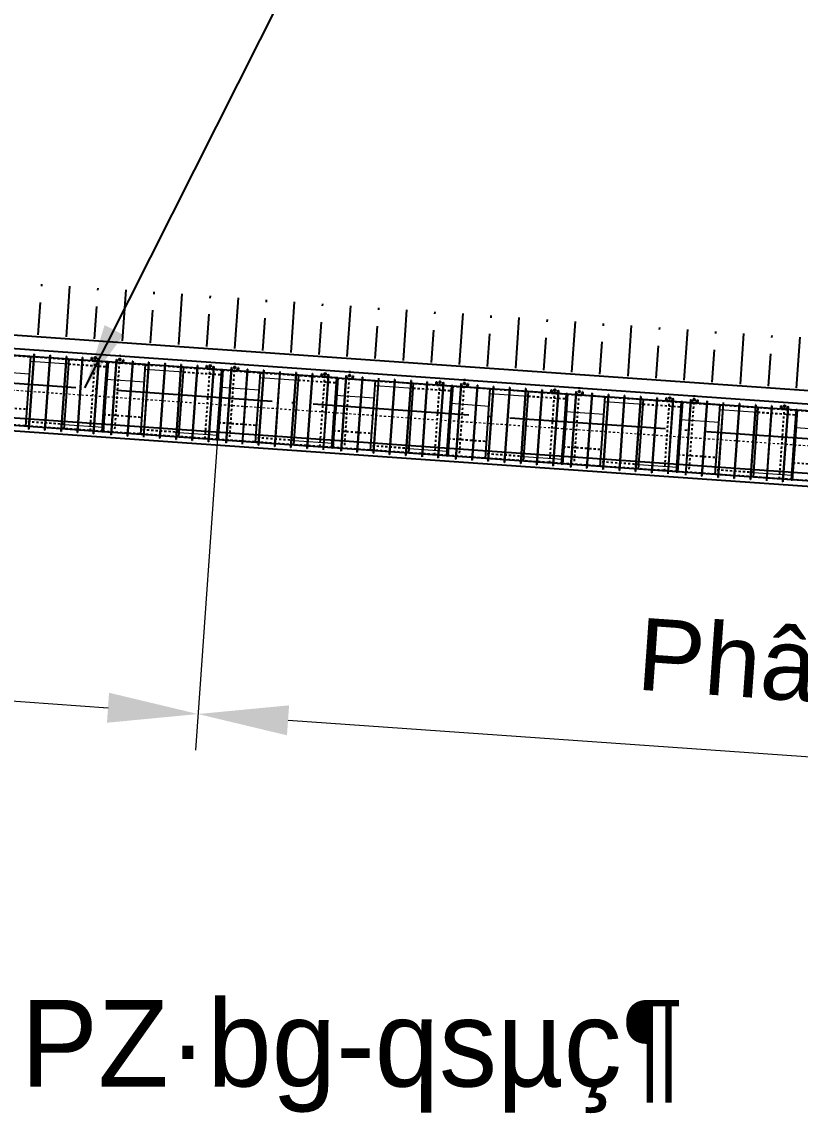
# Model space of a CAD drawing. Header units: inches. Extents: x 444671 to 463716, y 1783086 to 1794968.
# Drawn here: x 457143.8 to 457179.7, y 1787260.6 to 1787311.1 of the extents above; entities that cross this region are included whole.
import ezdxf

# ---------------------------------------------------------------- set-up
doc = ezdxf.new("R2010")
doc.units = ezdxf.units.IN
doc.header["$MEASUREMENT"] = 0
for name, pattern in [('ACAD_ISO04W100', [30, 24, -3, 0, -3]), ('CENTER', [2, 1.25, -0.25, 0.25, -0.25]), ('DASHED2', [9.525, 6.35, -3.175]), ('HIDDEN', [0.375, 0.25, -0.125])]:
    doc.linetypes.add(name, pattern=pattern)
for name, color, linetype in [('4', 4, 'Continuous'), ('Bao', 137, 'Continuous'), ('CONGTRINH', 2, 'Continuous'), ('CTTRINH', 4, 'Continuous'), ('Dc', 10, 'Continuous'), ('Dong', 252, 'HIDDEN'), ('KHUAT', 8, 'DASHED2'), ('Tam', 1, 'CENTER'), ('Text', 3, 'Continuous'), ('Tim', 1, 'ACAD_ISO04W100')]:
    doc.layers.add(name, color=color, linetype=linetype)
doc.layers.add('manh', color=128, linetype='Continuous', lineweight=15)
doc.layers.add('Texdoi', color=40, linetype='Continuous', lineweight=15)
doc.styles.add('VNARIAL', font='')
doc.styles.get('VNARIAL').set_extended_font_data('.VnArial')
doc.linetypes.add('NEN_DA1', pattern='A,1.5,-0.15,["Y",Standard,S=0.2,R=0,X=-0.15,Y=-0.2],-0.005', length=1.655)
doc.dimstyles.new('1-1', dxfattribs={"dimtxt": 2, "dimasz": 2.5, "dimexe": 1, "dimexo": 0, "dimgap": 1, "dimtad": 1, "dimtoh": 1, "dimdec": 0, "dimzin": 0, "dimdsep": 46, "dimtxsty": 'Standard', "dimcen": 0.09, "dimclrd": 3, "dimclre": 3, "dimclrt": 4, "dimadec": 0, "dimazin": 0, "dimtfac": 1, "dimtdec": 0, "dimtmove": 0, "dimatfit": 0, "dimfxl": 0, "dimtolj": 1, "dimtzin": 0, "dimarcsym": 0})
doc.dimstyles.new('kt2000', dxfattribs={"dimscale": 0, "dimtxt": 4, "dimasz": 3, "dimexe": 2.5, "dimexo": 0, "dimgap": 1.3, "dimtad": 1, "dimzin": 0, "dimdsep": 46, "dimtxsty": 'VNARIAL', "dimblk1": 'OBLIQUE', "dimblk2": 'OBLIQUE', "dimsah": 1, "dimcen": 0.8, "dimdle": 2.5, "dimclrd": 256, "dimclre": 256, "dimclrt": 256, "dimaunit": 1, "dimadec": 1, "dimazin": 0, "dimtfac": 1, "dimtofl": 0, "dimtmove": 1, "dimatfit": 3, "dimfxl": 0, "dimtolj": 1, "dimtzin": 0, "dimarcsym": 0})

# ---------------------------------------------------------------- blocks, each defined once
blk = doc.blocks.new('_Oblique')
at = {"color": 0, "linetype": 'ByBlock', "lineweight": -2}
blk.add_line((-0.5, -0.5), (0.5, 0.5), dxfattribs=at)
blk = doc.blocks.new('*D137')
at = {"layer": 'Bao', "color": 3, "lineweight": -2, "ltscale": 0.2, "transparency": 16777216}
for p, q in [((-1006235, 192092), (-1007352, 176142)), ((-947880, 188007), (-948997, 172056)), ((-1003079, 177513), (-953037, 174010))]:
    blk.add_line(p, q, dxfattribs=at)
at = {"layer": 'Bao', "color": 3, "ltscale": 0.2, "transparency": 16777216}
for points in [[(-1003030, 178206), (-1003127, 176820), (-1007235, 177804)], [(-952988, 174703), (-953085, 173317), (-948880, 173719)]]:
    blk.add_solid(points, dxfattribs=at)
at = {"layer": 'Defpoints', "color": 0, "ltscale": 0.2, "transparency": 16777216}
for p in [(-1006235, 192092), (-947880, 188007), (-948880, 173719)]:
    blk.add_point(p, dxfattribs=at)
at = {"layer": 'Bao', "color": 4, "ltscale": 0.2, "transparency": 16777216, "insert": (-977790, 179594), "char_height": 3333.33, "attachment_point": 5, "rotation": 355.9956}
blk.add_mtext('\\A1;{\\f.VnArial|b0|i0|c0|p34;Ph©n ®o¹n 17}', dxfattribs=at)
blk = doc.blocks.new('*D138')
at = {"layer": 'Bao', "color": 3, "lineweight": -2, "ltscale": 0.2, "transparency": 16777216}
for p, q in [((-947880, 188007), (-948997, 172056)), ((-878915, 183179), (-880031, 167229)), ((-944724, 173428), (-884071, 169182))]:
    blk.add_line(p, q, dxfattribs=at)
at = {"layer": 'Bao', "color": 3, "ltscale": 0.2, "transparency": 16777216}
for points in [[(-944675, 174121), (-944772, 172735), (-948880, 173719)], [(-884023, 169875), (-884120, 168489), (-879915, 168891)]]:
    blk.add_solid(points, dxfattribs=at)
at = {"layer": 'Defpoints', "color": 0, "ltscale": 0.2, "transparency": 16777216}
for p in [(-947880, 188007), (-878915, 183179), (-879915, 168891)]:
    blk.add_point(p, dxfattribs=at)
at = {"layer": 'Bao', "color": 4, "ltscale": 0.2, "transparency": 16777216, "insert": (-914129, 175137), "char_height": 3333.33, "attachment_point": 5, "rotation": 355.9956}
blk.add_mtext('\\A1;{\\f.VnArial|b0|i0|c0|p34;Ph©n ®o¹n 16}', dxfattribs=at)
blk = doc.blocks.new('A$C491C4D06')
at = {"layer": 'Bao'}
for p, q in [((-953096.1, 189992.2), (-958369.2, 190361.4)), ((-956829.4, 187011.7), (-956603.4, 190239.8)), ((-956453.5, 190347.5), (-956467.4, 190348.5)), ((-955705.3, 190295.1), (-955719.3, 190296.1)), ((-954957.2, 190242.6), (-954971.1, 190243.6)), ((-954209, 190190.2), (-954223, 190191.2)), ((-953802.4, 190041.7), (-953791.9, 190191.3)), ((-953791.9, 190191.3), (-953771.9, 190189.9)), ((-953782.4, 190040.3), (-953771.9, 190189.9)), ((-953472.7, 190169), (-953483.2, 190019.3)), ((-955063.7, 186888.1), (-954837.7, 190116.2)), ((-953095.4, 190002.2), (-953208.8, 188382.2)), ((-953177.2, 188376), (-953064.2, 189990)), ((-953035.6, 189998), (-953149, 188378)), ((-953035.6, 189998), (-953095.4, 190002.2)), ((-947791.1, 189620.9), (-953064.2, 189990)), ((-952653.2, 189961.2), (-952642.7, 190110.9)), ((-952343.4, 190089.9), (-952353.9, 189940.3)), ((-952323.5, 190088.5), (-952343.4, 190089.9)), ((-952323.5, 190088.5), (-952334, 189938.9)), ((-951896.6, 190028.6), (-951910.6, 190029.5)), ((-951524.3, 186640.3), (-951298.4, 189868.4)), ((-951148.5, 189976.1), (-951162.4, 189977.1)), ((-950400.3, 189923.7), (-950414.3, 189924.7)), ((-949758.7, 186516.7), (-949532.7, 189744.8)), ((-949652.1, 189871.3), (-949666.1, 189872.2)), ((-948904, 189818.8), (-948917.9, 189819.8)), ((-948497.4, 189670.3), (-948486.9, 189820)), ((-948486.9, 189820), (-948466.9, 189818.6)), ((-948477.4, 189668.9), (-948466.9, 189818.6)), ((-948167.7, 189797.6), (-948178.1, 189648)), ((-947348.2, 189589.9), (-947337.7, 189739.5)), ((-947038.4, 189718.5), (-947048.9, 189568.9)), ((-947018.5, 189717.1), (-947038.4, 189718.5)), ((-947018.5, 189717.1), (-947029, 189567.5)), ((-946591.6, 189657.2), (-946605.6, 189658.2)), ((-947790.4, 189630.8), (-947903.8, 188010.8)), ((-947872.2, 188004.6), (-947759.2, 189618.6)), ((-947730.5, 189626.7), (-947843.9, 188006.6)), ((-947730.5, 189626.7), (-947790.4, 189630.8)), ((-942486.1, 189249.5), (-947759.2, 189618.6)), ((-946219.3, 186268.9), (-945993.3, 189497)), ((-945843.4, 189604.8), (-945857.4, 189605.7)), ((-945095.3, 189552.3), (-945109.3, 189553.3)), ((-944453.6, 186145.3), (-944227.7, 189373.4)), ((-944347.1, 189499.9), (-944361.1, 189500.9)), ((-943599, 189447.5), (-943612.9, 189448.4)), ((-943192.3, 189299), (-943181.9, 189448.6)), ((-943181.9, 189448.6), (-943161.9, 189447.2)), ((-943172.4, 189297.6), (-943161.9, 189447.2)), ((-942862.6, 189426.2), (-942873.1, 189276.6)), ((-942485.4, 189259.5), (-942598.8, 187639.4)), ((-942567.1, 187633.2), (-942454.1, 189247.3)), ((-942425.5, 189255.3), (-942538.9, 187635.3)), ((-942425.5, 189255.3), (-942485.4, 189259.5)), ((-937181.1, 188878.1), (-942454.1, 189247.3)), ((-942043.2, 189218.5), (-942032.7, 189368.1)), ((-941733.4, 189347.2), (-941743.9, 189197.5)), ((-941713.4, 189345.8), (-941733.4, 189347.2)), ((-941713.4, 189345.8), (-941723.9, 189196.1)), ((-941286.6, 189285.8), (-941300.6, 189286.8)), ((-940538.4, 189233.4), (-940552.4, 189234.4)), ((-939790.3, 189181), (-939804.2, 189181.9)), ((-940914.3, 185897.6), (-940688.3, 189125.7)), ((-939148.6, 185774), (-938922.6, 189002.1)), ((-939042.1, 189128.5), (-939056.1, 189129.5)), ((-938293.9, 189076.1), (-938307.9, 189077.1)), ((-937887.3, 188927.6), (-937876.8, 189077.2)), ((-937876.8, 189077.2), (-937856.9, 189075.8)), ((-937867.4, 188926.2), (-937856.9, 189075.8)), ((-937557.6, 189054.9), (-937568.1, 188905.2)), ((-937180.4, 188888.1), (-937293.8, 187268.1)), ((-937262.1, 187261.8), (-937149.1, 188875.9)), ((-937120.5, 188883.9), (-937233.9, 187263.9)), ((-937120.5, 188883.9), (-937180.4, 188888.1)), ((-931876, 188506.8), (-937149.1, 188875.9)), ((-936738.1, 188847.1), (-936727.6, 188996.8)), ((-936428.4, 188975.8), (-936438.9, 188826.2)), ((-936408.4, 188974.4), (-936428.4, 188975.8)), ((-936408.4, 188974.4), (-936418.9, 188824.8)), ((-935981.6, 188914.5), (-935995.6, 188915.4)), ((-935609.3, 185526.2), (-935383.3, 188754.3)), ((-935233.4, 188862), (-935247.4, 188863)), ((-934485.3, 188809.6), (-934499.2, 188810.6)), ((-933843.6, 185402.6), (-933617.6, 188630.7)), ((-933737.1, 188757.2), (-933751, 188758.1)), ((-932988.9, 188704.7), (-933002.9, 188705.7)), ((-932582.3, 188556.2), (-932571.8, 188705.9)), ((-932571.8, 188705.9), (-932551.9, 188704.5)), ((-932562.4, 188554.8), (-932551.9, 188704.5)), ((-932252.6, 188683.5), (-932263.1, 188533.9)), ((-953213.1, 188378.5), (-953326.5, 186758.4)), ((-953184.9, 188380.5), (-953297.9, 186766.5)), ((-953153.2, 188374.3), (-953266.6, 186754.2)), ((-953153.2, 188374.3), (-953213.1, 188378.5)), ((-953149, 188378), (-953208.8, 188382.2)), ((-953176.9, 188379.9), (-953177, 188378)), ((-931875.3, 188516.7), (-931988.7, 186896.7)), ((-931957.1, 186890.5), (-931844.1, 188504.5)), ((-931815.5, 188512.5), (-931928.9, 186892.5)), ((-931815.5, 188512.5), (-931875.3, 188516.7)), ((-926571, 188135.4), (-931844.1, 188504.5)), ((-931433.1, 188475.8), (-931422.6, 188625.4)), ((-931123.4, 188604.4), (-931133.9, 188454.8)), ((-931103.4, 188603), (-931123.4, 188604.4)), ((-931103.4, 188603), (-931113.9, 188453.4)), ((-930676.6, 188543.1), (-930690.5, 188544.1)), ((-930304.3, 185154.8), (-930078.3, 188382.9)), ((-929928.4, 188490.7), (-929942.4, 188491.6)), ((-929180.2, 188438.2), (-929194.2, 188439.2)), ((-928538.6, 185031.2), (-928312.6, 188259.3)), ((-928432.1, 188385.8), (-928446, 188386.8)), ((-927683.9, 188333.4), (-927697.9, 188334.3)), ((-927277.3, 188184.9), (-927266.8, 188334.5)), ((-927266.8, 188334.5), (-927246.8, 188333.1)), ((-927257.3, 188183.5), (-927246.8, 188333.1)), ((-926947.6, 188312.1), (-926958.1, 188162.5)), ((-926570.3, 188145.4), (-926683.7, 186525.3)), ((-926652.1, 186519.1), (-926539.1, 188133.2)), ((-926510.5, 188141.2), (-926623.9, 186521.1)), ((-926510.5, 188141.2), (-926570.3, 188145.4)), ((-921266, 187764), (-926539.1, 188133.2)), ((-926128.1, 188104.4), (-926117.6, 188254)), ((-925818.3, 188233), (-925828.8, 188083.4)), ((-925798.4, 188231.6), (-925818.3, 188233)), ((-925798.4, 188231.6), (-925808.9, 188082)), ((-925371.6, 188171.7), (-925385.5, 188172.7)), ((-947908.1, 188007.1), (-948021.5, 186387.1)), ((-947879.9, 188009.1), (-947992.8, 186395.1)), ((-947848.2, 188002.9), (-947961.6, 186382.9)), ((-947848.2, 188002.9), (-947908.1, 188007.1)), ((-947843.9, 188006.6), (-947903.8, 188010.8)), ((-947871.9, 188008.6), (-947872, 188006.6)), ((-942603, 187635.7), (-942716.5, 186015.7)), ((-942574.8, 187637.8), (-942687.8, 186023.7)), ((-942543.2, 187631.5), (-942656.6, 186011.5)), ((-942543.2, 187631.5), (-942603, 187635.7)), ((-942538.9, 187635.3), (-942598.8, 187639.4)), ((-942566.9, 187637.2), (-942567, 187635.2)), ((-924999.3, 184783.4), (-924773.3, 188011.5)), ((-924623.4, 188119.3), (-924637.3, 188120.3)), ((-923875.2, 188066.9), (-923889.2, 188067.8)), ((-923233.6, 184659.8), (-923007.6, 187887.9)), ((-923127, 188014.4), (-923141, 188015.4)), ((-922378.9, 187962), (-922392.9, 187963)), ((-921972.3, 187813.5), (-921961.8, 187963.1)), ((-921961.8, 187963.1), (-921941.8, 187961.7)), ((-921952.3, 187812.1), (-921941.8, 187961.7)), ((-921642.6, 187940.7), (-921653.1, 187791.1)), ((-921265.3, 187774), (-921378.7, 186154)), ((-921347.1, 186147.7), (-921234.1, 187761.8)), ((-921205.4, 187769.8), (-921318.9, 186149.8)), ((-921205.4, 187769.8), (-921265.3, 187774)), ((-915961, 187392.6), (-921234.1, 187761.8)), ((-953297.9, 186766.5), (-958571, 187135.6)), ((-937298, 187264.4), (-937411.4, 185644.3)), ((-937269.8, 187266.4), (-937382.8, 185652.3)), ((-937238.2, 187260.2), (-937351.6, 185640.1)), ((-937238.2, 187260.2), (-937298, 187264.4)), ((-937233.9, 187263.9), (-937293.8, 187268.1)), ((-937261.8, 187265.8), (-937262, 187263.8)), ((-956696.2, 186884.1), (-956710.2, 186885)), ((-955948, 186831.7), (-955962, 186832.7)), ((-955199.9, 186779.3), (-955213.8, 186780.3)), ((-954451.7, 186726.9), (-954465.7, 186727.9)), ((-954451.7, 186726.6), (-954465.7, 186727.6)), ((-953703.5, 186674.6), (-953717.5, 186675.5)), ((-953703.6, 186674.2), (-953717.5, 186675.2)), ((-953266.6, 186754.2), (-953326.5, 186758.4)), ((-947992.8, 186395.1), (-953265.9, 186764.2)), ((-952887.5, 186617.4), (-952901.5, 186618.4)), ((-931993, 186893), (-932106.4, 185273)), ((-931964.8, 186895), (-932077.8, 185281)), ((-931933.2, 186888.8), (-932046.6, 185268.8)), ((-931933.2, 186888.8), (-931993, 186893)), ((-931928.9, 186892.5), (-931988.7, 186896.7)), ((-931956.8, 186894.5), (-931957, 186892.5)), ((-952139.4, 186565.1), (-952153.3, 186566)), ((-951391.2, 186512.7), (-951405.2, 186513.7)), ((-950643, 186460.3), (-950657, 186461.3)), ((-949894.9, 186407.9), (-949908.8, 186408.9)), ((-949146.7, 186355.6), (-949160.7, 186356.5)), ((-949146.7, 186355.2), (-949160.7, 186356.2)), ((-948398.5, 186303.2), (-948412.5, 186304.2)), ((-948398.5, 186302.8), (-948412.5, 186303.8)), ((-947961.6, 186382.9), (-948021.5, 186387.1)), ((-942687.8, 186023.7), (-947960.9, 186392.9)), ((-947582.5, 186246.1), (-947596.5, 186247)), ((-946834.3, 186193.7), (-946848.3, 186194.7)), ((-946086.2, 186141.3), (-946100.1, 186142.3)), ((-926688, 186521.6), (-926801.4, 184901.6)), ((-926659.8, 186523.7), (-926772.8, 184909.6)), ((-926628.1, 186517.4), (-926741.6, 184897.4)), ((-926628.1, 186517.4), (-926688, 186521.6)), ((-926623.9, 186521.1), (-926683.7, 186525.3)), ((-926651.8, 186523.1), (-926651.9, 186521.1)), ((-921383, 186150.2), (-921496.4, 184530.2)), ((-921354.8, 186152.3), (-921467.8, 184538.2)), ((-921323.1, 186146.1), (-921436.5, 184526)), ((-921323.1, 186146.1), (-921383, 186150.2)), ((-921318.9, 186149.8), (-921378.7, 186154)), ((-921346.8, 186151.7), (-921346.9, 186149.7)), ((-945338, 186088.9), (-945352, 186089.9)), ((-944589.8, 186036.6), (-944603.8, 186037.5)), ((-943841.7, 185983.9), (-943855.7, 185984.9)), ((-943841.7, 185984.2), (-943855.6, 185985.2)), ((-943093.5, 185931.8), (-943107.5, 185932.8)), ((-943093.5, 185931.4), (-943107.5, 185932.4)), ((-942656.6, 186011.5), (-942716.5, 186015.7)), ((-937382.8, 185652.3), (-942655.9, 186021.5)), ((-942277.5, 185874.7), (-942291.5, 185875.7)), ((-941529.3, 185822.3), (-941543.3, 185823.3)), ((-940781.2, 185769.9), (-940795.1, 185770.9)), ((-940033, 185717.6), (-940047, 185718.6)), ((-939284.8, 185665.2), (-939298.8, 185666.2)), ((-938536.7, 185612.8), (-938550.6, 185613.8)), ((-938536.7, 185612.5), (-938550.6, 185613.5)), ((-937351.6, 185640.1), (-937411.4, 185644.3)), ((-932077.8, 185281), (-937350.9, 185650.1)), ((-937788.5, 185560.1), (-937802.5, 185561)), ((-937788.5, 185560.4), (-937802.4, 185561.4)), ((-936972.5, 185503.3), (-936986.4, 185504.3)), ((-936224.3, 185451), (-936238.3, 185451.9)), ((-935476.1, 185398.6), (-935490.1, 185399.6)), ((-934728, 185346.2), (-934741.9, 185347.2)), ((-933979.8, 185293.8), (-933993.8, 185294.8)), ((-933231.6, 185241.5), (-933245.6, 185242.4)), ((-933231.7, 185241.1), (-933245.6, 185242.1)), ((-932483.5, 185188.7), (-932497.5, 185189.7)), ((-932483.5, 185189.1), (-932497.4, 185190.1)), ((-932046.6, 185268.8), (-932106.4, 185273)), ((-926772.8, 184909.6), (-932045.9, 185278.7)), ((-931667.5, 185132), (-931681.4, 185132.9)), ((-930919.3, 185079.6), (-930933.3, 185080.6)), ((-930171.1, 185027.2), (-930185.1, 185028.2)), ((-929423, 184974.8), (-929436.9, 184975.8)), ((-928674.8, 184922.5), (-928688.7, 184923.4)), ((-927926.6, 184870.1), (-927940.6, 184871.1)), ((-927926.6, 184869.8), (-927940.6, 184870.7)), ((-927178.4, 184817.7), (-927192.4, 184818.7)), ((-927178.5, 184817.3), (-927192.4, 184818.3)), ((-926741.6, 184897.4), (-926801.4, 184901.6)), ((-921467.8, 184538.2), (-926740.9, 184907.4)), ((-926362.4, 184760.6), (-926376.4, 184761.6)), ((-925614.3, 184708.2), (-925628.2, 184709.2)), ((-924866.1, 184655.8), (-924880.1, 184656.8)), ((-924117.9, 184603.5), (-924131.9, 184604.4)), ((-923369.8, 184551.1), (-923383.7, 184552.1)), ((-922621.6, 184498.7), (-922635.6, 184499.7)), ((-922621.6, 184498.4), (-922635.6, 184499.4)), ((-921873.4, 184446.3), (-921887.4, 184447.3)), ((-921873.5, 184446), (-921887.4, 184446.9)), ((-921436.5, 184526), (-921496.4, 184530.2)), ((-916162.7, 184166.9), (-921435.8, 184536))]:
    blk.add_line(p, q, dxfattribs=at)
at = {"layer": 'Bao', "ltscale": 0.2}
for p, q in [((-956467.4, 190348.5), (-956710.2, 186885)), ((-956453.5, 190347.6), (-956696.2, 186884.1)), ((-955719.2, 190298), (-955962, 186832.7)), ((-955705.2, 190297), (-955948, 186831.7)), ((-954971.1, 190243.8), (-955213.8, 186780.3)), ((-954957.1, 190242.8), (-955199.9, 186779.3)), ((-954222.9, 190191.4), (-954465.7, 186727.6)), ((-954209, 190190.4), (-954451.7, 186726.6)), ((-953474.8, 190138.7), (-953717.5, 186675.2)), ((-953460.8, 190138.1), (-953703.6, 186674.2)), ((-953460.8, 190137.8), (-953474.7, 190138.7)), ((-953072.2, 189990.6), (-953096.1, 189992.2)), ((-952658.6, 190083.9), (-952901.5, 186618.4)), ((-952644.8, 190080.9), (-952887.5, 186617.4)), ((-952644.7, 190082.8), (-952658.6, 190083.8)), ((-951910.6, 190029.5), (-952153.3, 186566)), ((-951896.6, 190028.6), (-952139.4, 186565.1)), ((-951162.4, 189977.2), (-951405.2, 186513.7)), ((-951148.5, 189976.2), (-951391.2, 186512.7)), ((-950414.1, 189926.6), (-950657, 186461.3)), ((-950400.2, 189925.6), (-950643, 186460.3)), ((-949666.1, 189872.4), (-949908.8, 186408.9)), ((-949652.1, 189871.4), (-949894.9, 186407.9)), ((-948917.9, 189820), (-949160.7, 186356.2)), ((-948904, 189819.1), (-949146.7, 186355.2)), ((-948169.8, 189767.3), (-948412.5, 186303.8)), ((-948155.8, 189766.7), (-948398.5, 186302.8)), ((-948155.8, 189766.4), (-948169.7, 189767.4)), ((-947353.6, 189712.5), (-947596.5, 186247)), ((-947339.8, 189709.5), (-947582.5, 186246.1)), ((-947339.7, 189711.4), (-947353.6, 189712.4)), ((-946605.6, 189658.2), (-946848.3, 186194.7)), ((-946591.6, 189657.2), (-946834.3, 186193.7)), ((-947767.1, 189619.2), (-947791.1, 189620.9)), ((-945857.4, 189605.8), (-946100.1, 186142.3)), ((-945843.4, 189604.8), (-946086.2, 186141.3)), ((-945109.1, 189555.2), (-945352, 186089.9)), ((-945095.2, 189554.2), (-945338, 186088.9)), ((-944361.1, 189501.1), (-944603.8, 186037.5)), ((-944347.1, 189500.1), (-944589.8, 186036.6)), ((-943612.9, 189448.7), (-943855.7, 185984.9)), ((-943598.9, 189447.7), (-943841.7, 185983.9)), ((-942864.8, 189395.9), (-943107.5, 185932.4)), ((-942850.8, 189395.3), (-943093.5, 185931.4)), ((-942850.8, 189395), (-942864.7, 189396)), ((-942462.1, 189247.8), (-942486.1, 189249.5)), ((-942048.6, 189341.1), (-942291.5, 185875.7)), ((-942034.8, 189338.2), (-942277.5, 185874.7)), ((-942034.6, 189340), (-942048.6, 189341)), ((-941300.6, 189286.8), (-941543.3, 185823.3)), ((-941286.6, 189285.8), (-941529.3, 185822.3)), ((-940552.4, 189234.4), (-940795.1, 185770.9)), ((-940538.4, 189233.5), (-940781.2, 185769.9)), ((-939804.1, 189183.8), (-940047, 185718.6)), ((-939790.1, 189182.9), (-940033, 185717.6)), ((-939056.1, 189129.7), (-939298.8, 185666.2)), ((-939042.1, 189128.7), (-939284.8, 185665.2)), ((-938307.9, 189077.3), (-938550.6, 185613.5)), ((-938293.9, 189076.3), (-938536.7, 185612.5)), ((-937559.7, 189024.6), (-937802.5, 185561)), ((-937545.7, 189024), (-937788.5, 185560.1)), ((-937545.8, 189023.7), (-937559.6, 189024.6)), ((-937157.1, 188876.5), (-937181.1, 188878.1)), ((-936743.6, 188969.8), (-936986.4, 185504.3)), ((-936729.7, 188966.8), (-936972.5, 185503.3)), ((-936729.6, 188968.7), (-936743.6, 188969.7)), ((-935995.6, 188915.4), (-936238.3, 185451.9)), ((-935981.6, 188914.5), (-936224.3, 185451)), ((-935247.4, 188863.1), (-935490.1, 185399.6)), ((-935233.4, 188862.1), (-935476.1, 185398.6)), ((-934499.1, 188812.5), (-934741.9, 185347.2)), ((-934485.1, 188811.5), (-934728, 185346.2)), ((-933751, 188758.3), (-933993.8, 185294.8)), ((-933737.1, 188757.3), (-933979.8, 185293.8)), ((-933002.9, 188705.9), (-933245.6, 185242.1)), ((-932988.9, 188705), (-933231.7, 185241.1)), ((-932254.7, 188653.2), (-932497.5, 185189.7)), ((-932240.7, 188652.6), (-932483.5, 185188.7)), ((-932240.8, 188652.3), (-932254.6, 188653.3)), ((-931852.1, 188505.1), (-931876, 188506.8)), ((-931438.6, 188598.4), (-931681.4, 185132.9)), ((-931424.7, 188595.4), (-931667.5, 185132)), ((-931424.6, 188597.3), (-931438.6, 188598.3)), ((-930690.5, 188544.1), (-930933.3, 185080.6)), ((-930676.6, 188543.1), (-930919.3, 185079.6)), ((-929942.4, 188491.7), (-930185.1, 185028.2)), ((-929928.4, 188490.7), (-930171.1, 185027.2)), ((-929194.1, 188441.1), (-929436.9, 184975.8)), ((-929180.1, 188440.1), (-929423, 184974.8)), ((-928446, 188386.9), (-928688.7, 184923.4)), ((-928432.1, 188386), (-928674.8, 184922.5)), ((-927697.9, 188334.6), (-927940.6, 184870.7)), ((-927683.9, 188333.6), (-927926.6, 184869.8)), ((-926949.7, 188281.8), (-927192.4, 184818.3)), ((-926935.7, 188281.2), (-927178.5, 184817.3)), ((-926935.7, 188280.9), (-926949.6, 188281.9)), ((-926547.1, 188133.7), (-926571, 188135.4)), ((-926133.5, 188227), (-926376.4, 184761.6)), ((-926119.7, 188224.1), (-926362.4, 184760.6)), ((-926119.6, 188225.9), (-926133.5, 188226.9)), ((-925385.5, 188172.7), (-925628.2, 184709.2)), ((-925371.6, 188171.7), (-925614.3, 184708.2)), ((-924637.3, 188120.3), (-924880.1, 184656.8)), ((-924623.4, 188119.3), (-924866.1, 184655.8)), ((-923889.1, 188069.7), (-924131.9, 184604.4)), ((-923875.1, 188068.8), (-924117.9, 184603.5)), ((-923141, 188015.6), (-923383.7, 184552.1)), ((-923127, 188014.6), (-923369.8, 184551.1)), ((-922392.8, 187963.2), (-922635.6, 184499.4)), ((-922378.9, 187962.2), (-922621.6, 184498.4)), ((-921644.7, 187910.4), (-921887.4, 184446.9)), ((-921630.7, 187909.8), (-921873.5, 184446)), ((-921630.7, 187909.6), (-921644.6, 187910.5)), ((-921242.1, 187762.3), (-921266, 187764))]:
    blk.add_line(p, q, dxfattribs=at)
at = {"layer": 'Bao'}
for centre in [(-953622.3, 190179.5), (-952493.1, 190100.4), (-948317.3, 189808.1), (-947188.1, 189729), (-943012.3, 189436.7), (-941883, 189357.6), (-937707.3, 189065.3), (-936578, 188986.3), (-932402.2, 188694), (-931273, 188614.9), (-927097.2, 188322.6), (-925968, 188243.5), (-921792.2, 187951.2)]:
    blk.add_circle(centre, 40, dxfattribs=at)
for centre in [(-953622.3, 190179.5), (-952493.1, 190100.4), (-948317.3, 189808.1), (-947188.1, 189729), (-943012.3, 189436.7), (-941883, 189357.6), (-937707.3, 189065.3), (-936578, 188986.3), (-932402.2, 188694), (-931273, 188614.9), (-927097.2, 188322.6), (-925968, 188243.5), (-921792.2, 187951.2)]:
    blk.add_arc(centre, 150, 355.99118, 175.99118, dxfattribs=at)
at = {"layer": 'KHUAT', "ltscale": 5}
for p, q in [((-953073.3, 189974.6), (-958370.3, 190345.4)), ((-954853, 189898.2), (-953087.3, 189774.6)), ((-953184.9, 188380.5), (-953072.2, 189990.6)), ((-947768.3, 189603.2), (-953065.3, 189974)), ((-949547.9, 189526.8), (-947782.3, 189403.2)), ((-947879.9, 188009.1), (-947767.1, 189619.2)), ((-942463.2, 189231.9), (-947760.3, 189602.7)), ((-944242.9, 189155.5), (-942477.2, 189031.8)), ((-942574.8, 187637.8), (-942462.1, 189247.8)), ((-937158.2, 188860.5), (-942455.3, 189231.3)), ((-938937.9, 188784.1), (-937172.2, 188660.5)), ((-937269.8, 187266.4), (-937157.1, 188876.5)), ((-931853.2, 188489.1), (-937150.2, 188859.9)), ((-953177.2, 188376), (-953289.9, 186765.9)), ((-933632.9, 188412.7), (-931867.2, 188289.1)), ((-931964.8, 186895), (-931852.1, 188505.1)), ((-926548.2, 188117.8), (-931845.2, 188488.6)), ((-926659.8, 186523.7), (-926547.1, 188133.7)), ((-958539, 187935.3), (-956773.4, 187811.7)), ((-947872.2, 188004.6), (-947984.9, 186394.5)), ((-942567.1, 187633.2), (-942679.8, 186023.2)), ((-928327.9, 188041.3), (-926562.2, 187917.7)), ((-921243.2, 187746.4), (-926540.2, 188117.2)), ((-923022.9, 187670), (-921257.2, 187546.4)), ((-921354.8, 186152.3), (-921242.1, 187762.3)), ((-915938.2, 187375), (-921235.2, 187745.8)), ((-953296.7, 186782.4), (-958593.8, 187153.2)), ((-955048.4, 187106), (-956814.1, 187229.6)), ((-953234, 187563.9), (-951468.3, 187440.3)), ((-947929, 187192.6), (-946163.3, 187069)), ((-937262.1, 187261.8), (-937374.8, 185651.8)), ((-953265.9, 186764.2), (-953289.9, 186765.9)), ((-947991.7, 186411), (-953288.8, 186781.9)), ((-949743.4, 186734.7), (-951509.1, 186858.3)), ((-942624, 186821.2), (-940858.3, 186697.6)), ((-931957.1, 186890.5), (-932069.8, 185280.4)), ((-947960.9, 186392.9), (-947984.9, 186394.5)), ((-942686.7, 186039.7), (-947983.7, 186410.5)), ((-944438.4, 186363.3), (-946204.1, 186486.9)), ((-939133.4, 185991.9), (-940899, 186115.5)), ((-937319, 186449.8), (-935553.3, 186326.2)), ((-926652.1, 186519.1), (-926764.8, 184909)), ((-921347.1, 186147.7), (-921459.8, 184537.7)), ((-942655.9, 186021.5), (-942679.8, 186023.2)), ((-937381.7, 185668.3), (-942678.7, 186039.1)), ((-937350.9, 185650.1), (-937374.8, 185651.8)), ((-932076.7, 185296.9), (-937373.7, 185667.7)), ((-933828.4, 185620.6), (-935594, 185744.2)), ((-932013.9, 186078.5), (-930248.3, 185954.9)), ((-926708.9, 185707.1), (-924943.2, 185583.5)), ((-932045.9, 185278.7), (-932069.8, 185280.4)), ((-926771.7, 184925.6), (-932068.7, 185296.4)), ((-928523.3, 185249.2), (-930289, 185372.8)), ((-921403.9, 185335.7), (-919638.2, 185212.1)), ((-926740.9, 184907.4), (-926764.8, 184909)), ((-921466.6, 184554.2), (-926763.7, 184925)), ((-923218.3, 184877.8), (-924984, 185001.4)), ((-921435.8, 184536), (-921459.8, 184537.7)), ((-916161.6, 184182.8), (-921458.7, 184553.6))]:
    blk.add_line(p, q, dxfattribs=at)
at = {"layer": 'manh', "color": 1, "linetype": 'CENTER', "ltscale": 0.05}
blk.add_line((-712356.3, 171519.6), (-1133025.9, 200968), dxfattribs=at)
at = {"layer": 'manh'}
for p, q in [((-956618.6, 190021.8), (-954853, 189898.2)), ((-951313.6, 189650.4), (-949547.9, 189526.8)), ((-958425.1, 189563.3), (-956659.4, 189439.7)), ((-953120, 189192), (-951354.4, 189068.4)), ((-946008.6, 189279.1), (-944242.9, 189155.5)), ((-947815, 188820.6), (-946049.4, 188697)), ((-940703.6, 188907.7), (-938937.9, 188784.1)), ((-942510, 188449.2), (-940744.3, 188325.6)), ((-935398.6, 188536.3), (-933632.9, 188412.7)), ((-930093.6, 188164.9), (-928327.9, 188041.3)), ((-937205, 188077.8), (-935439.3, 187954.2)), ((-931900, 187706.5), (-930134.3, 187582.9)), ((-924788.5, 187793.6), (-923022.9, 187670)), ((-926595, 187335.1), (-924829.3, 187211.5)), ((-955048.4, 187106), (-953282.7, 186982.4)), ((-949743.4, 186734.7), (-947977.7, 186611.1)), ((-921289.9, 186963.7), (-919524.3, 186840.1)), ((-944438.4, 186363.3), (-942672.7, 186239.7)), ((-939133.4, 185991.9), (-937367.7, 185868.3)), ((-933828.4, 185620.6), (-932062.7, 185496.9)), ((-928523.3, 185249.2), (-926757.7, 185125.6)), ((-923218.3, 184877.8), (-921452.6, 184754.2))]:
    blk.add_line(p, q, dxfattribs=at)
at = {"layer": 'Tam', "ltscale": 3}
for p, q in [((-953859, 186811.3), (-953619.1, 190234)), ((-952717.8, 186894.2), (-952477.9, 190316.9)), ((-948554, 186440), (-948314.1, 189862.6)), ((-947412.7, 186522.9), (-947172.9, 189945.5)), ((-943248.9, 186068.6), (-943009.1, 189491.3)), ((-942107.7, 186151.5), (-941867.9, 189574.2)), ((-936802.7, 185780.1), (-936562.8, 189202.8)), ((-937943.9, 185697.2), (-937704.1, 189119.9)), ((-932638.9, 185325.9), (-932399, 188748.5)), ((-931497.7, 185408.8), (-931257.8, 188831.4)), ((-927333.9, 184954.5), (-927094, 188377.1)), ((-926192.7, 185037.4), (-925952.8, 188460.1)), ((-922028.9, 184583.1), (-921789, 188005.8))]:
    blk.add_line(p, q, dxfattribs=at)
at = {"layer": 'Tam'}
for p, q in [((-953559.9, 190175.1), (-953684.7, 190183.8)), ((-952430.7, 190096.4), (-952555.4, 190105.1)), ((-948254.9, 189803.7), (-948379.7, 189812.5)), ((-947125.7, 189725), (-947250.4, 189733.7)), ((-942949.9, 189432.3), (-943074.6, 189441.1)), ((-941820.6, 189353.6), (-941945.4, 189362.4)), ((-937644.9, 189061), (-937769.6, 189069.7)), ((-936515.6, 188982.3), (-936640.4, 188991)), ((-932339.9, 188689.6), (-932464.6, 188698.3)), ((-931210.6, 188610.9), (-931335.3, 188619.6)), ((-927034.8, 188318.2), (-927159.6, 188327)), ((-925905.6, 188239.5), (-926030.3, 188248.3)), ((-921729.8, 187946.9), (-921854.6, 187955.6))]:
    blk.add_line(p, q, dxfattribs=at)
at = {"layer": 'Bao', "ltscale": 0.2}
for p1, p2, text, picture, middle in [((-1006235.2, 192092.2), (-947880, 188007.1), '{\\f.VnArial|b0|i0|c0|p34;Ph©n ®o¹n 17}', '*D137', (-977789.5, 179593.7)), ((-947880, 188007.1), (-878914.8, 183179.3), '{\\f.VnArial|b0|i0|c0|p34;Ph©n ®o¹n 16}', '*D138', (-914129.3, 175137.3))]:
    dim = blk.add_aligned_dim(p1=p1, p2=p2, distance=-14323.1, text=text, dimstyle='1-1', override={"dimscale": 1666.666684, "dimlfac": -1}, dxfattribs=at)
    dim.commit()
    dim.dimension.update_dxf_attribs({"geometry": picture, "text_midpoint": middle})

msp = doc.modelspace()

# ---------------------------------------------------------------- linework, layer by layer
at = {"layer": '4', "linetype": 'NEN_DA1', "ltscale": 10}
msp.add_line((456969.7969, 1787304.3207), (457386.7099, 1787275.1368), dxfattribs=at)
msp.add_lwpolyline([(457379.5745, 1787280.0471), (456973.6481, 1787308.4619)], dxfattribs=at)
at = {"layer": 'CONGTRINH', "ltscale": 10}
for p, q in [((456973.6062, 1787307.8634), (457386.9752, 1787278.9275)), ((456973.3828, 1787304.6712), (457386.7518, 1787275.7353))]:
    msp.add_line(p, q, dxfattribs=at)
at = {"layer": 'CTTRINH', "color": 4, "linetype": 'ByBlock'}
for p, q in [((457145.8566, 1787296.5087), (457146.0214, 1787298.8529)), ((457148.4502, 1787296.3264), (457148.615, 1787298.6706)), ((457151.0438, 1787296.1441), (457151.2086, 1787298.4884)), ((457153.6375, 1787295.9619), (457153.8022, 1787298.3061)), ((457156.2311, 1787295.7796), (457156.3958, 1787298.1238)), ((457158.8247, 1787295.5973), (457158.9894, 1787297.9415)), ((457161.4183, 1787295.415), (457161.583, 1787297.7593)), ((457164.0119, 1787295.2328), (457164.1766, 1787297.577)), ((457166.6055, 1787295.0505), (457166.7702, 1787297.3947)), ((457169.1991, 1787294.8682), (457169.3638, 1787297.2124)), ((457171.7927, 1787294.6859), (457171.9574, 1787297.0301)), ((457174.3863, 1787294.5036), (457174.551, 1787296.8479)), ((457176.9799, 1787294.3214), (457177.1446, 1787296.6656)), ((457179.5735, 1787294.1391), (457179.7382, 1787296.4833))]:
    msp.add_line(p, q, dxfattribs=at)
at = {"layer": 'Dong', "color": 3, "ltscale": 6}
for p, q in [((457144.5598, 1787296.5998), (457144.7246, 1787298.9441)), ((457147.1534, 1787296.4176), (457147.3182, 1787298.7618)), ((457149.747, 1787296.2353), (457149.9118, 1787298.5795)), ((457152.3407, 1787296.053), (457152.5054, 1787298.3972)), ((457154.9343, 1787295.8707), (457155.099, 1787298.2149)), ((457157.5279, 1787295.6885), (457157.6926, 1787298.0327)), ((457160.1215, 1787295.5062), (457160.2862, 1787297.8504)), ((457162.7151, 1787295.3239), (457162.8798, 1787297.6681)), ((457165.3087, 1787295.1416), (457165.4734, 1787297.4858)), ((457167.9023, 1787294.9593), (457168.067, 1787297.3036)), ((457170.4959, 1787294.7771), (457170.6606, 1787297.1213)), ((457173.0895, 1787294.5948), (457173.2542, 1787296.939)), ((457175.6831, 1787294.4125), (457175.8478, 1787296.7567)), ((457178.2767, 1787294.2302), (457178.4414, 1787296.5744))]:
    msp.add_line(p, q, dxfattribs=at)
at = {"layer": 'Tim', "ltscale": 0.3}
msp.add_line((456440.1145, 1787343.6039), (457400.8161, 1787276.3548), dxfattribs=at)

# ---------------------------------------------------------------- block references
at = {"layer": 'Texdoi', "xscale": 0.0009999999892897904, "yscale": 0.0009999999310821295, "zscale": 0.001}
msp.add_blockref('A$C491C4D06', (458100.8161, 1787105.3548), dxfattribs=at)

# ---------------------------------------------------------------- texts
at = {"layer": 'Dc', "lineweight": 13, "insert": (457143.7472, 1787265.8602), "char_height": 4, "width": 28.916021, "attachment_point": 1}
msp.add_mtext('{\\fGeo TimesP|b0|i0|c0|p34;PZ·bg-qsµç¶}', dxfattribs=at)

# ---------------------------------------------------------------- leaders
at = {"layer": 'Text', "color": 140, "linetype": 'ByBlock', "lineweight": 30}
msp.add_leader([(457146.715, 1787294.1418, 0.0127), (457156.8764, 1787314.3643, 0.0127)], dimstyle='kt2000', override={"dimscale": 1, "dimtad": 0, "dimarcsym": 1}, dxfattribs=at)

doc.saveas('drawing.dxf')
